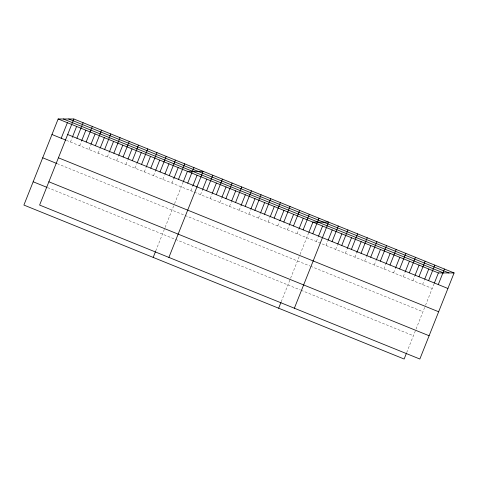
<?xml version="1.0" encoding="UTF-8"?>
<svg xmlns="http://www.w3.org/2000/svg" width="478" height="478" viewBox="0 0 478 478"><rect width="100%" height="100%" fill="white"/><g stroke="black" fill="none" stroke-linecap="round" stroke-linejoin="round"><path stroke-width="0.36" stroke-dasharray="2.39 1.79" d="M70.445 141.99L72.058 137.939M79.677 145.73L81.29 141.679M88.914 149.471L90.79 144.738M98.145 153.211L100.027 148.479M107.383 156.945L109.259 152.219M116.614 160.686L118.227 156.635M125.845 164.426L127.459 160.375M135.083 168.166L136.965 163.434M144.314 171.901L146.196 167.175M153.552 175.641L155.434 170.915M162.783 179.381L164.396 175.33M172.02 183.122L173.902 178.39M155.75 250.938L164.832 228.131M165.095 227.462L174.303 204.321M174.566 203.676L183.134 182.13M190.907 190.77L192.52 186.713M200.557 194.677L202.439 189.945M210.212 198.585L212.095 193.859M219.862 202.493L221.744 197.767M229.512 206.4L231.394 201.674M239.167 210.308L240.781 206.257M248.817 214.216L250.699 209.489M258.473 218.123L260.355 213.397M268.122 222.037L270.004 217.305M277.778 225.945L279.391 221.888M287.427 229.852L289.041 225.795M297.077 233.76L298.69 229.709M281.231 301.749L290.307 278.937M290.576 278.274L299.784 255.127M300.041 254.481L308.615 232.941M316.382 241.575L317.995 237.524M326.038 245.483L327.92 240.757M335.687 249.391L337.57 244.664M345.337 253.298L346.95 249.247M354.993 257.206L356.875 252.48M364.642 261.119L366.524 256.387M374.298 265.027L376.18 260.295M383.948 268.935L385.83 264.203M393.603 272.842L395.216 268.791M403.253 276.75L404.866 272.699M412.902 280.658L414.785 275.931M422.558 284.565L424.171 280.514M406.706 352.555L415.788 329.742M416.051 329.079L425.259 305.938M425.516 305.287L434.09 283.747M66.484 140.389L432.208 288.473M57.223 163.667L184.4 215.166M185.088 215.447L309.875 265.971M310.569 266.252L422.946 311.758M47.675 187.657L174.852 239.149M175.546 239.43L300.333 289.961M301.021 290.236L413.398 335.741"/><path stroke-width="0.72" d="M73.863 118.98L39.608 205.062L419.845 359.026L454.1 272.938L73.863 118.98L58.155 118.974L23.9 205.062L404.137 359.02L406.449 353.2M61.208 138.25L67.392 122.715M72.327 137.264L76.623 126.455M76.916 138.256L83.1 122.715M81.559 141.004L85.861 130.195M86.154 141.99L92.332 126.455M91.059 144.063L95.092 133.936M95.385 145.73L101.569 130.195M100.296 147.804L104.329 137.67M104.622 149.471L110.8 133.936M109.528 151.544L113.561 141.41M113.854 153.211L120.038 137.676M118.765 155.284L122.798 145.151M123.091 156.951L129.269 141.41M127.996 159.019L132.03 148.891M132.322 160.686L138.506 145.151M137.234 162.759L141.267 152.625M141.554 164.426L147.738 148.891M146.465 166.499L150.498 156.366M150.791 168.166L156.975 152.631M155.703 170.24L159.736 160.106M160.022 171.907L166.207 156.366M164.934 173.98L168.967 163.846M169.26 175.647L175.444 160.106M173.902 178.39L178.204 167.587M178.491 179.381L184.675 163.846M153.181 257.409L155.493 251.589M183.403 181.455L187.436 171.321L203.144 171.327L168.889 257.409M187.729 183.122L193.913 167.587M192.789 186.038L197.091 175.229M202.708 189.27L206.741 179.142M206.616 190.77L212.8 175.235M212.363 193.184L216.391 183.05M216.265 194.677L222.449 179.142M222.013 197.091L226.046 186.958M225.921 198.585L232.099 183.05M231.663 200.999L235.696 190.865M235.57 202.493L241.754 186.958M241.049 205.582L245.351 194.773M245.22 206.4L251.404 190.865M250.968 208.814L255.001 198.681M254.876 210.308L261.06 194.773M260.624 212.722L264.657 202.588M264.525 214.222L270.709 198.681M270.273 216.63L274.306 206.496M274.181 218.129L280.365 202.588M279.923 220.537L283.956 210.404M283.83 222.037L290.015 206.502M289.31 225.12L293.611 214.317M293.486 225.945L299.664 210.41M298.959 229.028L303.261 218.225M303.136 229.852L309.32 214.317M278.656 308.214L280.974 302.395M308.884 232.266L312.917 222.133L328.625 222.133L294.364 308.214M312.785 233.76L318.969 218.225M318.533 236.174L322.566 226.04M328.189 240.081L332.216 229.948M332.09 241.575L338.275 226.04M337.838 243.989L341.872 233.856M341.746 245.483L347.924 229.948M347.219 248.572L351.521 237.763M351.396 249.397L357.58 233.856M356.875 252.48L361.177 241.671M361.045 253.304L367.229 237.763M366.793 255.712L370.826 245.578M370.701 257.212L376.885 241.671M376.449 259.62L380.476 249.486M380.351 261.119L386.535 245.584M386.099 263.527L390.132 253.4M390.006 265.027L396.19 249.492M395.479 268.116L399.781 257.307M399.656 268.935L405.84 253.4M405.135 272.024L409.437 261.215M409.311 272.842L415.49 257.307M415.053 275.256L419.087 265.123M418.961 276.75L425.145 261.215M424.709 279.164L428.742 269.03M428.611 280.658L434.795 265.123M434.359 283.072L438.392 272.938L454.1 272.938M438.266 284.565L444.45 269.03M68.683 118.98L448.914 272.938M63.341 118.974L443.578 272.938M58.155 118.974L438.392 272.938M67.685 134.515L447.916 288.479M51.977 134.515L65.827 140.12M58.418 157.794L438.655 311.758M42.709 157.794L56.559 163.404M48.876 181.783L429.107 335.741M33.167 181.777L47.017 187.388"/></g></svg>
